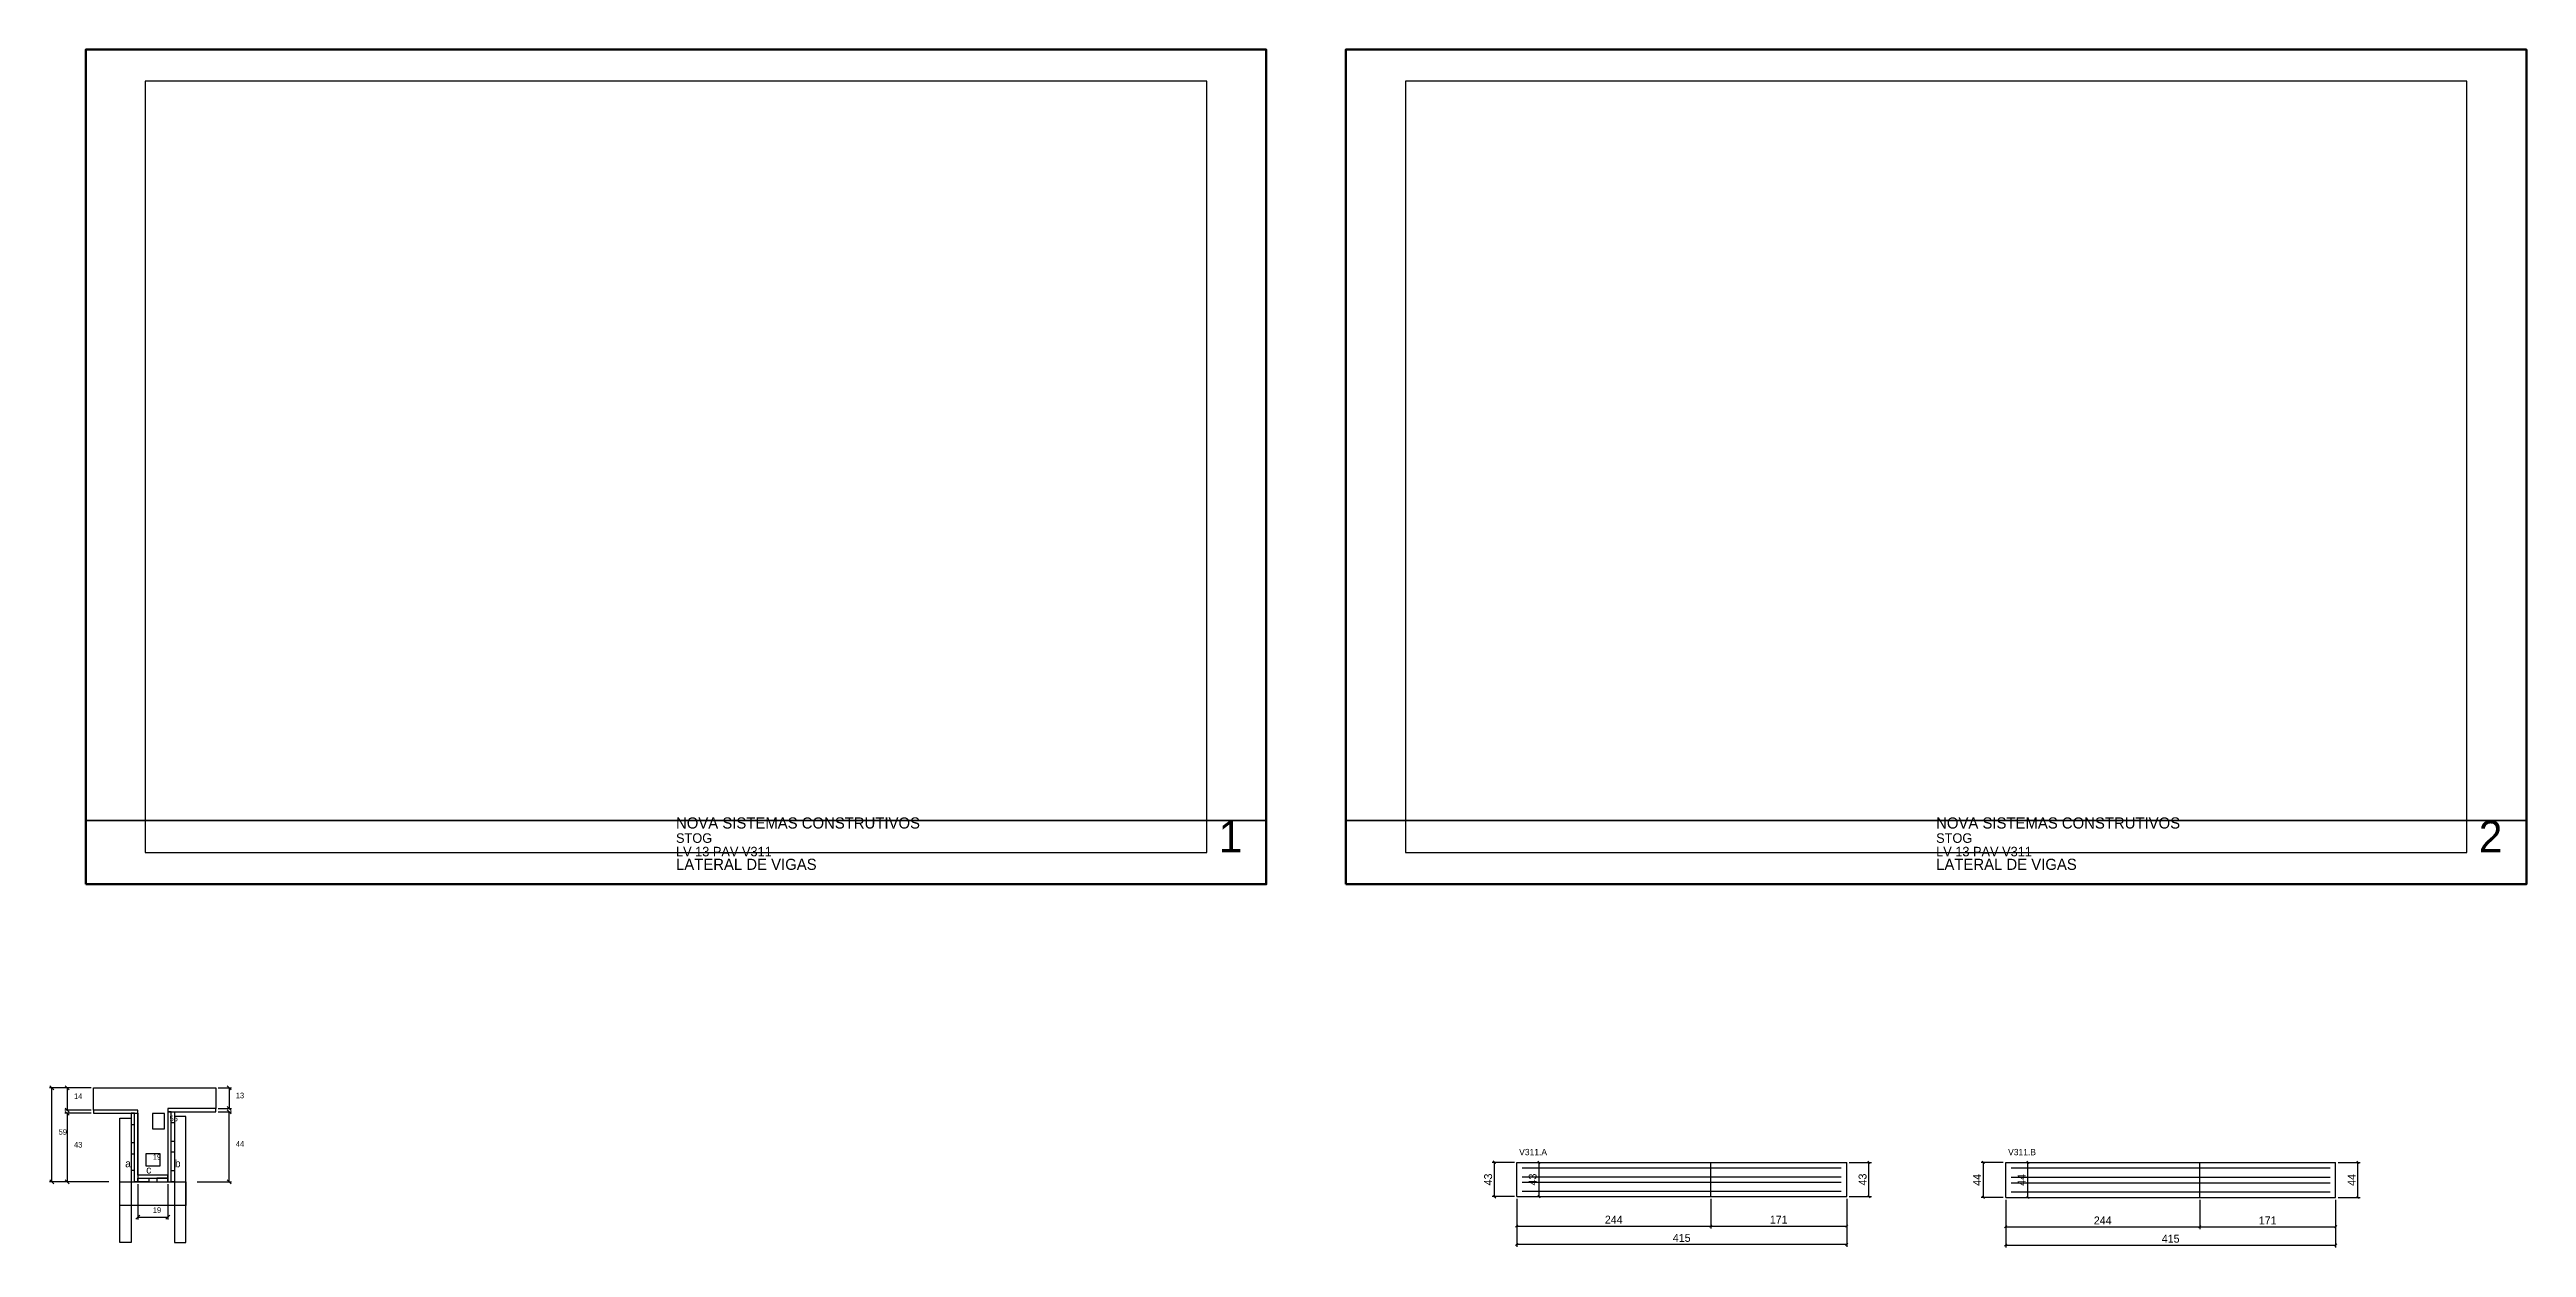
# Model space of a CAD drawing. Extents: x -9000 to 3070, y -257 to 1250.
# Drawn here: x -45 to 3070, y -257 to 1250 of the extents above.
import ezdxf

# ---------------------------------------------------------------- set-up
doc = ezdxf.new("R2010")
doc.units = 0
for name, color, linetype in [('CARIMBO', 255, 'Continuous'), ('CONCRETO', 251, 'Continuous'), ('COTA', 241, 'Continuous'), ('Cota Seção (2x)', 241, 'Continuous'), ('detalhes', 7, 'Continuous'), ('Folhas', 255, 'Continuous'), ('Madeira', 126, 'Continuous'), ('NOMENCLATURA', 7, 'Continuous'), ('Painéis', 200, 'Continuous'), ('SARR_2.2x7', 40, 'Continuous'), ('SARR_3.5x7', 81, 'Continuous')]:
    doc.layers.add(name, color=color, linetype=linetype)
doc.dimstyles.new('PAINEL', dxfattribs={"dimtxt": 10, "dimasz": 3, "dimexe": 3, "dimexo": 3, "dimgap": 3, "dimtad": 1, "dimblk": 'OBLIQUE', "dimblk1": 'OBLIQUE', "dimcen": 2.5, "dimclrd": 4, "dimclre": 4, "dimclrt": 240, "dimazin": 3, "dimtfac": 1, "dimtmove": 0, "dimatfit": 3})

# ---------------------------------------------------------------- blocks, each defined once
blk = doc.blocks.new('_OBLIQUE')
at = {"color": 0, "linetype": 'BYBLOCK'}
blk.add_line((-0.5, -0.5), (0.5, 0.5), dxfattribs=at)

msp = doc.modelspace()

# ---------------------------------------------------------------- linework, layer by layer
at = {"layer": 'CARIMBO', "lineweight": 35}
for p, q in [((0, 280), (1485, 280)), ((1585, 280), (3070, 280))]:
    msp.add_line(p, q, dxfattribs=at)
at = {"layer": 'CONCRETO', "color": 251}
msp.add_lwpolyline([(9.9, -84.25), (9.9, -56.25), (163.5, -56.25), (163.5, -82.25), (103.5, -82.25), (103.5, -166.25), (65.5, -166.25), (65.5, -84.25), (9.9, -84.25)], dxfattribs=at)
at = {"layer": 'COTA', "color": 4}
for p, q in [((6.9, -56.25), (-45.477, -56.25)), ((-42.477, -174.25), (-42.477, -56.25)), ((6.9, -56.25), (-26.157, -56.25)), ((-23.157, -56.25), (-23.157, -84.25)), ((166.5, -56.25), (183.372, -56.25)), ((180.372, -56.25), (180.372, -82.25)), ((6.9, -84.25), (-26.157, -84.25)), ((6.9, -88.25), (-26.157, -88.25)), ((-23.157, -88.25), (-23.157, -174.25)), ((166.5, -82.25), (183.372, -82.25)), ((166.5, -86.25), (183.372, -86.25)), ((180.372, -174.25), (180.372, -86.25)), ((28.9, -174.25), (-45.477, -174.25)), ((28.9, -174.25), (-26.157, -174.25)), ((65.5, -177.25), (65.5, -221.977)), ((103.5, -177.25), (103.5, -221.977)), ((140.1, -174.25), (183.372, -174.25)), ((65.5, -218.977), (103.5, -218.977))]:
    msp.add_line(p, q, dxfattribs=at)
at = {"layer": 'COTA'}
for points in [[(-39.977, -58.75), (-44.977, -53.75)], [(-20.657, -58.75), (-25.657, -53.75)], [(182.872, -58.75), (177.872, -53.75)], [(-25.657, -81.75), (-20.657, -86.75)], [(-20.657, -90.75), (-25.657, -85.75)], [(177.872, -79.75), (182.872, -84.75)], [(182.872, -88.75), (177.872, -83.75)], [(-44.977, -171.75), (-39.977, -176.75)], [(-25.657, -171.75), (-20.657, -176.75)], [(177.872, -171.75), (182.872, -176.75)], [(68, -216.477), (63, -221.477)], [(101, -221.477), (106, -216.477)]]:
    msp.add_lwpolyline(points, dxfattribs=at)
at = {"layer": 'Cota Seção (2x)', "color": 180}
for p, q in [((84, -88.583), (84, -107.917)), ((99, -88.583), (84, -88.583)), ((99, -107.917), (99, -88.583)), ((84, -107.917), (99, -107.917)), ((75.5, -139.25), (75.5, -154.25)), ((93.5, -139.25), (75.5, -139.25)), ((75.5, -154.25), (93.5, -154.25)), ((93.5, -154.25), (93.5, -139.25))]:
    msp.add_line(p, q, dxfattribs=at)
at = {"layer": 'Folhas', "lineweight": 50}
for points in [[(0, 200), (1485, 200), (1485, 1250), (0, 1250)], [(1585, 200), (3070, 200), (3070, 1250), (1585, 1250)]]:
    msp.add_lwpolyline(points, close=True, dxfattribs=at)
at = {"layer": 'Folhas', "lineweight": 25}
for points in [[(75, 240), (1410, 240), (1410, 1210), (75, 1210)], [(1660, 240), (2995, 240), (2995, 1210), (1660, 1210)]]:
    msp.add_lwpolyline(points, close=True, dxfattribs=at)
at = {"layer": 'Madeira', "color": 126}
for points in [[(57.1, -102.25), (61.5, -102.25), (61.5, -88.25), (57.1, -88.25), (57.1, -102.25)], [(111.9, -100.25), (107.5, -100.25), (107.5, -86.25), (111.9, -86.25), (111.9, -100.25)], [(111.9, -137.25), (107.5, -137.25), (107.5, -123.25), (111.9, -123.25), (111.9, -137.25)], [(57.1, -139.25), (61.5, -139.25), (61.5, -125.25), (57.1, -125.25), (57.1, -139.25)], [(57.1, -174.25), (61.5, -174.25), (61.5, -160.25), (57.1, -160.25), (57.1, -174.25)], [(65.5, -174.25), (65.5, -169.85), (79.5, -169.85), (79.5, -174.25), (65.5, -174.25)], [(103.5, -174.25), (103.5, -169.85), (89.5, -169.85), (89.5, -174.25), (103.5, -174.25)], [(111.9, -174.25), (107.5, -174.25), (107.5, -160.25), (111.9, -160.25), (111.9, -174.25)]]:
    msp.add_lwpolyline(points, dxfattribs=at)
at = {"layer": 'Painéis'}
for p, q in [((1800, -150), (2044, -150)), ((1800, -193), (1800, -150)), ((2044, -193), (2044, -150)), ((2044, -193), (2044, -150)), ((2044, -150), (2215, -150)), ((2044, -193), (2044, -150)), ((2215, -193), (2215, -150)), ((2415, -150), (2659, -150)), ((2415, -194), (2415, -150)), ((2659, -194), (2659, -150)), ((2659, -194), (2659, -150)), ((2659, -150), (2830, -150)), ((2659, -194), (2659, -150)), ((2830, -194), (2830, -150)), ((1800, -193), (2044, -193)), ((2044, -193), (2215, -193)), ((2415, -194), (2659, -194)), ((2659, -194), (2830, -194))]:
    msp.add_line(p, q, dxfattribs=at)
at = {"layer": 'Painéis', "color": 200}
for points in [[(65.5, -88.25), (65.5, -84.25), (9.9, -84.25), (9.9, -88.25), (65.5, -88.25)], [(61.5, -88.25), (65.5, -88.25), (65.5, -174.25), (61.5, -174.25), (61.5, -88.25)], [(163.5, -86.25), (163.5, -82.25), (103.5, -82.25), (103.5, -86.25), (163.5, -86.25)], [(107.5, -86.25), (103.5, -86.25), (103.5, -174.25), (107.5, -174.25), (107.5, -86.25)], [(103.5, -169.85), (103.5, -166.25), (65.5, -166.25), (65.5, -169.85), (103.5, -169.85)]]:
    msp.add_lwpolyline(points, dxfattribs=at)
at = {"layer": 'SARR_2.2x7'}
for points in [[(1807, -157), (2044, -157)], [(1807, -157), (2044, -157)], [(1807, -168), (2044, -168)], [(1807, -168), (2044, -168)], [(1807, -175), (2044, -175)], [(1807, -175), (2044, -175)], [(1807, -186), (2044, -186)], [(1807, -186), (2044, -186)], [(2044, -157), (2208, -157)], [(2044, -157), (2208, -157)], [(2044, -168), (2208, -168)], [(2044, -168), (2208, -168)], [(2044, -175), (2208, -175)], [(2044, -175), (2208, -175)], [(2044, -186), (2208, -186)], [(2044, -186), (2208, -186)], [(2422, -157), (2659, -157)], [(2422, -157), (2659, -157)], [(2422, -168.5), (2659, -168.5)], [(2422, -168.5), (2659, -168.5)], [(2422, -175.5), (2659, -175.5)], [(2422, -175.5), (2659, -175.5)], [(2659, -157), (2823, -157)], [(2659, -157), (2823, -157)], [(2659, -168.5), (2823, -168.5)], [(2659, -168.5), (2823, -168.5)], [(2659, -175.5), (2823, -175.5)], [(2659, -175.5), (2823, -175.5)], [(2422, -187), (2659, -187)], [(2422, -187), (2659, -187)], [(2659, -187), (2823, -187)], [(2659, -187), (2823, -187)]]:
    msp.add_lwpolyline(points, dxfattribs=at)
at = {"layer": 'SARR_3.5x7', "color": 81}
for points in [[(125.9, -92.25), (111.9, -92.25), (111.9, -250.728), (125.9, -250.728), (125.9, -92.25)], [(43.1, -94.25), (57.1, -94.25), (57.1, -250.728), (43.1, -250.728), (43.1, -94.25)], [(43.1, -174.25), (125.9, -174.25), (125.9, -204.308), (43.1, -204.308), (43.1, -174.25)]]:
    msp.add_lwpolyline(points, dxfattribs=at)

# ---------------------------------------------------------------- texts
at = {"layer": 'CARIMBO'}
for s, height, p in [('NOVA SISTEMAS CONSTRUTIVOS', 14, (742.5, 270)), ('NOVA SISTEMAS CONSTRUTIVOS', 14, (2327.5, 270)), ('2', 40, (3010, 240)), ('STOG', 12, (742.5, 252)), ('1', 40, (1425, 240)), ('STOG', 12, (2327.5, 252)), ('LV 13 PAV V311', 12, (742.5, 235)), ('LATERAL DE VIGAS', 14, (742.5, 218)), ('LV 13 PAV V311', 12, (2327.5, 235)), ('LATERAL DE VIGAS', 14, (2327.5, 218))]:
    msp.add_text(s, height=height, dxfattribs=at).set_placement(p)
at = {"layer": 'COTA', "color": 1}
for s, p in [('13', (188.872, -69.25)), ('14', (-14.657, -70.25)), ('59', (-33.977, -115.25)), ('43', (-14.657, -131.25)), ('44', (188.872, -130.25)), ('19', (84.5, -213.477))]:
    msp.add_text(s, height=7, dxfattribs=at).set_placement(p)
at = {"layer": 'Cota Seção (2x)', "color": 1}
for s, p in [('55', (105.5, -98.25)), ('19', (84.5, -146.75))]:
    msp.add_text(s, height=7, dxfattribs=at).set_placement(p)
at = {"layer": 'detalhes', "color": 4}
for s, p in [('a', (49.671, -156.049)), ('b', (112.214, -156.06)), ('c', (76.1, -164.014))]:
    msp.add_text(s, height=9.6, dxfattribs=at).set_placement(p)
at = {"layer": 'NOMENCLATURA'}
for s, p in [('V311.A', (1803, -141)), ('V311.B', (2418, -141))]:
    msp.add_text(s, height=8, dxfattribs=at).set_placement(p)

# ---------------------------------------------------------------- dimensions: what is measured, and where the dimension line sits
at = {"layer": 'COTA'}
for base, p1, p2 in [((1772, -193), (1800, -193), (1800, -150)), ((1828, -193), (1800, -193), (1800, -150)), ((2243, -193), (2215, -193), (2215, -150)), ((2243, -193), (2215, -193), (2215, -150)), ((2387, -194), (2415, -194), (2415, -150)), ((2443, -194), (2415, -194), (2415, -150)), ((2858, -194), (2830, -194), (2830, -150)), ((2858, -194), (2830, -194), (2830, -150))]:
    msp.add_linear_dim(base=base, p1=p1, p2=p2, angle=90, dimstyle='PAINEL', dxfattribs=at).render()
for base, p1, p2 in [((1800, -230), (1800, -193), (2044, -193)), ((1800, -253), (1800, -193), (2215, -193)), ((2044, -230), (2044, -193), (2215, -193)), ((2415, -231), (2415, -194), (2659, -194)), ((2415, -254), (2415, -194), (2830, -194)), ((2659, -231), (2659, -194), (2830, -194))]:
    msp.add_linear_dim(base=base, p1=p1, p2=p2, dimstyle='PAINEL', dxfattribs=at).render()

doc.saveas('drawing.dxf')
